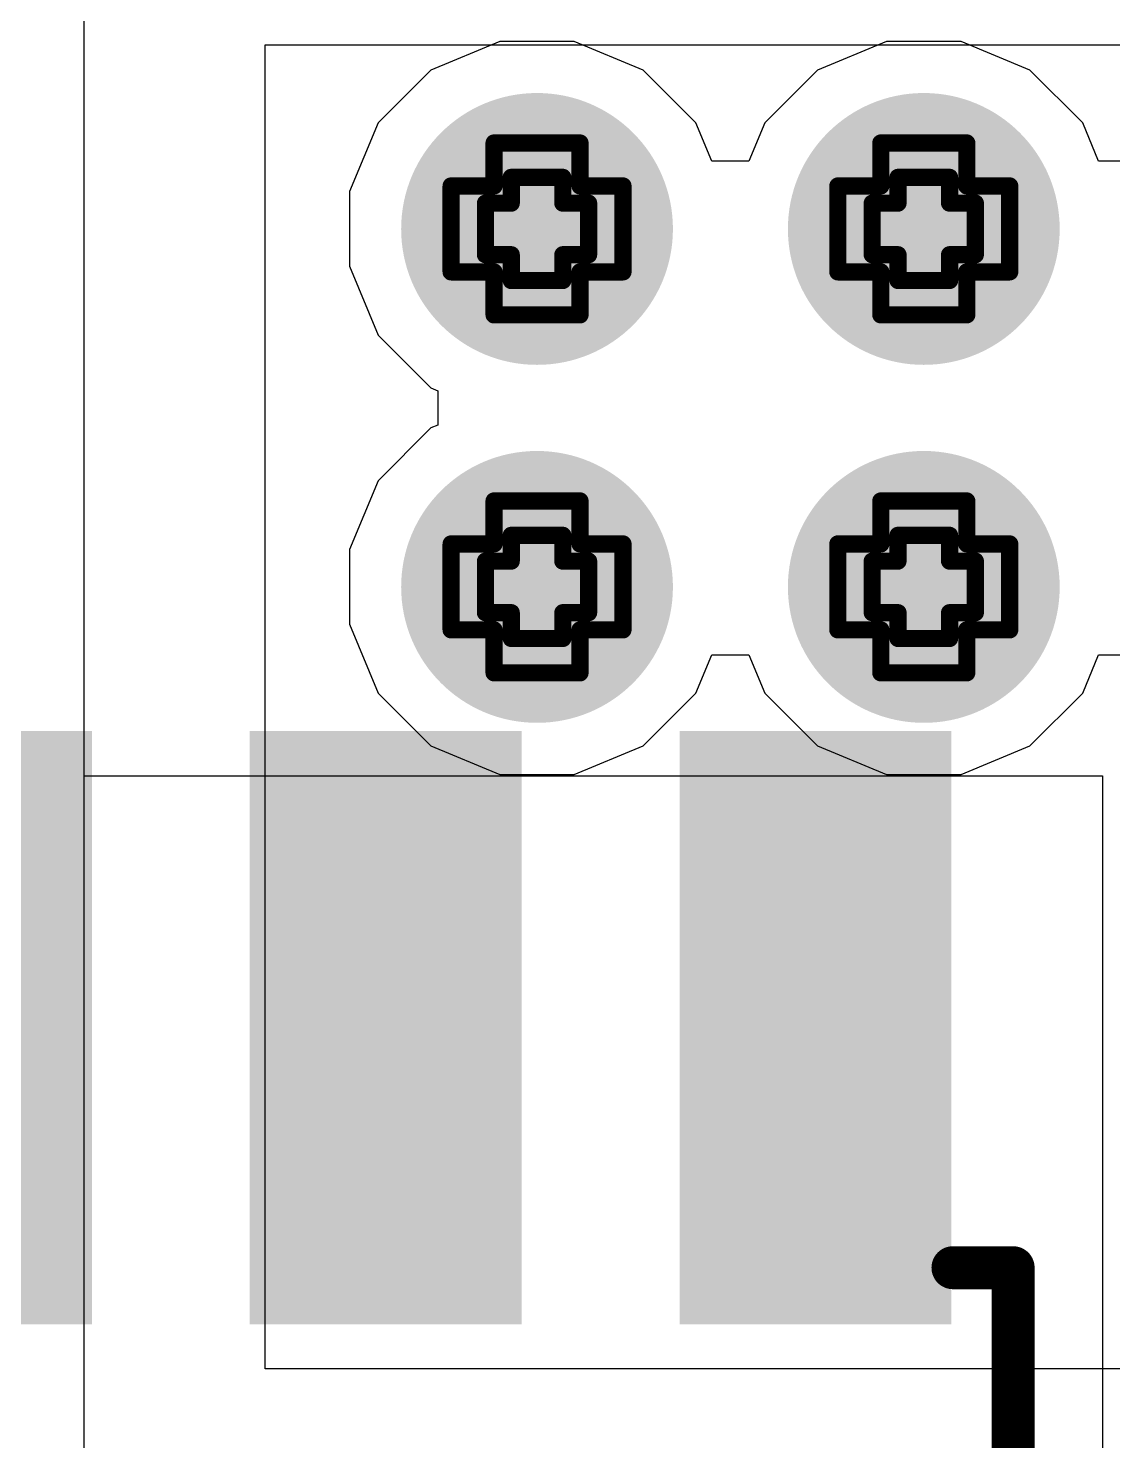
# Model space of a CAD drawing. Header units: inches. Extents: x -4 to 5258, y -4 to 5281.
# Drawn here: x 72.96 to 76.165, y 86.516 to 90.69 of the extents above; entities that cross this region are included whole.
import ezdxf

# ---------------------------------------------------------------- set-up
doc = ezdxf.new("R2010")
doc.units = ezdxf.units.IN
for name, color, linetype in [('Bottom Layer', 5, 'Continuous'), ('Bottom Solder', 6, 'Continuous'), ('Drill Drawing', 1, 'Continuous'), ('Layer 1', 16, 'Continuous'), ('Layer 2', 76, 'Continuous'), ('Top Layer', 1, 'Continuous'), ('Top Overlay', 2, 'Continuous'), ('Top Paste', 8, 'Continuous'), ('Top Solder', 216, 'Continuous'), ('Via Holes', 16, 'Continuous')]:
    doc.layers.add(name, color=color, linetype=linetype)

# ---------------------------------------------------------------- blocks, each defined once
blk = doc.blocks.new('SOIC_8_6')
at = {"layer": 'Top Layer'}
for points in [[(3.475, 0.935), (3.475, 0.335), (1.925, 0.335), (1.925, 0.935)], [(3.475, -0.335), (3.475, -0.935), (1.925, -0.935), (1.925, -0.335)], [(3.475, -1.605), (3.475, -2.205), (1.925, -2.205), (1.925, -1.605)]]:
    blk.add_hatch(color=1, dxfattribs=at).paths.add_polyline_path(points)
at = {"layer": 'Top Paste'}
for points in [[(3.475, 0.935), (3.475, 0.335), (1.925, 0.335), (1.925, 0.935)], [(3.475, -0.335), (3.475, -0.935), (1.925, -0.935), (1.925, -0.335)], [(3.475, -1.605), (3.475, -2.205), (1.925, -2.205), (1.925, -1.605)]]:
    blk.add_hatch(color=8, dxfattribs=at).paths.add_polyline_path(points)
at = {"layer": 'Top Solder'}
for points in [[(3.5766, 1.0366), (3.5766, 0.2334), (1.8234, 0.2334), (1.8234, 1.0366)], [(3.5766, -0.2334), (3.5766, -1.0366), (1.8234, -1.0366), (1.8234, -0.2334)], [(3.5766, -1.5034), (3.5766, -2.3066), (1.8234, -2.3066), (1.8234, -1.5034)]]:
    blk.add_hatch(color=216, dxfattribs=at).paths.add_polyline_path(points)
at = {"layer": 'Top Overlay'}
for points in [[(1.9906, -2.3114, 0.127, 0.127, 0), (1.9906, -2.4892, 0.127, 0.127, 0)], [(-1.9906, -2.4892, 0.127, 0.127, 0), (1.9906, -2.4892, 0.127, 0.127, 0)]]:
    blk.add_lwpolyline(points, format="xyseb", dxfattribs=at)
for points in [[(1.9588, -2.3114, 0.0635, 0.0635, 1), (2.0223, -2.3114, 0.0635, 0.0635, 1)], [(1.9588, -2.4892, 0.0635, 0.0635, 1), (2.0223, -2.4892, 0.0635, 0.0635, 1)], [(1.9588, -2.4892, 0.0635, 0.0635, 1), (2.0223, -2.4892, 0.0635, 0.0635, 1)]]:
    blk.add_lwpolyline(points, format="xyseb", close=True, dxfattribs=at)

msp = doc.modelspace()

# ---------------------------------------------------------------- hatches: boundary and pattern name
at = {"layer": 'Bottom Layer'}
h = msp.add_hatch(color=5, dxfattribs=at)
edge = h.paths.add_edge_path()
edge.add_arc((74.4632, 90.0969), 0.3, 0, 360)
h = msp.add_hatch(color=5, dxfattribs=at)
edge = h.paths.add_edge_path()
edge.add_arc((75.6062, 90.0969), 0.3, 0, 360)
h = msp.add_hatch(color=5, dxfattribs=at)
edge = h.paths.add_edge_path()
edge.add_arc((74.4632, 89.0392), 0.3, 0, 360)
h = msp.add_hatch(color=5, dxfattribs=at)
edge = h.paths.add_edge_path()
edge.add_arc((75.6062, 89.0392), 0.3, 0, 360)
at = {"layer": 'Bottom Solder'}
h = msp.add_hatch(color=6, dxfattribs=at)
edge = h.paths.add_edge_path()
edge.add_arc((74.4632, 90.0969), 0.4016, 0, 360)
h = msp.add_hatch(color=6, dxfattribs=at)
edge = h.paths.add_edge_path()
edge.add_arc((75.6062, 90.0969), 0.4016, 0, 360)
h = msp.add_hatch(color=6, dxfattribs=at)
edge = h.paths.add_edge_path()
edge.add_arc((74.4632, 89.0392), 0.4016, 0, 360)
h = msp.add_hatch(color=6, dxfattribs=at)
edge = h.paths.add_edge_path()
edge.add_arc((75.6062, 89.0392), 0.4016, 0, 360)
at = {"layer": 'Layer 1'}
h = msp.add_hatch(color=16, dxfattribs=at)
edge = h.paths.add_edge_path()
edge.add_arc((74.4632, 90.0969), 0.3, 0, 360)
h = msp.add_hatch(color=16, dxfattribs=at)
edge = h.paths.add_edge_path()
edge.add_arc((75.6062, 90.0969), 0.3, 0, 360)
h = msp.add_hatch(color=16, dxfattribs=at)
edge = h.paths.add_edge_path()
edge.add_arc((74.4632, 89.0392), 0.3, 0, 360)
h = msp.add_hatch(color=16, dxfattribs=at)
edge = h.paths.add_edge_path()
edge.add_arc((75.6062, 89.0392), 0.3, 0, 360)
at = {"layer": 'Layer 2'}
h = msp.add_hatch(color=76, dxfattribs=at)
edge = h.paths.add_edge_path()
edge.add_arc((74.4632, 90.0969), 0.3, 0, 360)
h = msp.add_hatch(color=76, dxfattribs=at)
edge = h.paths.add_edge_path()
edge.add_arc((75.6062, 90.0969), 0.3, 0, 360)
h = msp.add_hatch(color=76, dxfattribs=at)
edge = h.paths.add_edge_path()
edge.add_arc((74.4632, 89.0392), 0.3, 0, 360)
h = msp.add_hatch(color=76, dxfattribs=at)
edge = h.paths.add_edge_path()
edge.add_arc((75.6062, 89.0392), 0.3, 0, 360)
at = {"layer": 'Top Layer'}
h = msp.add_hatch(color=1, dxfattribs=at)
edge = h.paths.add_edge_path()
edge.add_arc((74.4632, 90.0969), 0.3, 0, 360)
h = msp.add_hatch(color=1, dxfattribs=at)
edge = h.paths.add_edge_path()
edge.add_arc((75.6062, 90.0969), 0.3, 0, 360)
h = msp.add_hatch(color=1, dxfattribs=at)
edge = h.paths.add_edge_path()
edge.add_arc((74.4632, 89.0392), 0.3, 0, 360)
h = msp.add_hatch(color=1, dxfattribs=at)
edge = h.paths.add_edge_path()
edge.add_arc((75.6062, 89.0392), 0.3, 0, 360)
at = {"layer": 'Top Solder'}
h = msp.add_hatch(color=216, dxfattribs=at)
edge = h.paths.add_edge_path()
edge.add_arc((74.4632, 90.0969), 0.4016, 0, 360)
h = msp.add_hatch(color=216, dxfattribs=at)
edge = h.paths.add_edge_path()
edge.add_arc((75.6062, 90.0969), 0.4016, 0, 360)
h = msp.add_hatch(color=216, dxfattribs=at)
edge = h.paths.add_edge_path()
edge.add_arc((74.4632, 89.0392), 0.4016, 0, 360)
h = msp.add_hatch(color=216, dxfattribs=at)
edge = h.paths.add_edge_path()
edge.add_arc((75.6062, 89.0392), 0.4016, 0, 360)
at = {"layer": 'Via Holes'}
h = msp.add_hatch(color=7, dxfattribs=at)
edge = h.paths.add_edge_path()
edge.add_arc((74.4632, 90.0969), 0.15, 0, 360)
h = msp.add_hatch(color=7, dxfattribs=at)
edge = h.paths.add_edge_path()
edge.add_arc((75.6062, 90.0969), 0.15, 0, 360)
h = msp.add_hatch(color=7, dxfattribs=at)
edge = h.paths.add_edge_path()
edge.add_arc((74.4632, 89.0392), 0.15, 0, 360)
h = msp.add_hatch(color=7, dxfattribs=at)
edge = h.paths.add_edge_path()
edge.add_arc((75.6062, 89.0392), 0.15, 0, 360)

# ---------------------------------------------------------------- linework, layer by layer
at = {"layer": 'Drill Drawing'}
for points in [[(74.3362, 90.2239, 0.0508, 0.0508, 0), (74.3362, 90.3509, 0.0508, 0.0508, 0)], [(74.3362, 90.3509, 0.0508, 0.0508, 0), (74.5902, 90.3509, 0.0508, 0.0508, 0)], [(74.5902, 90.2239, 0.0508, 0.0508, 0), (74.5902, 90.3509, 0.0508, 0.0508, 0)], [(75.4792, 90.2239, 0.0508, 0.0508, 0), (75.4792, 90.3509, 0.0508, 0.0508, 0)], [(75.4792, 90.3509, 0.0508, 0.0508, 0), (75.7332, 90.3509, 0.0508, 0.0508, 0)], [(75.7332, 90.2239, 0.0508, 0.0508, 0), (75.7332, 90.3509, 0.0508, 0.0508, 0)], [(74.2092, 89.9699, 0.0508, 0.0508, 0), (74.2092, 90.2239, 0.0508, 0.0508, 0)], [(74.2092, 90.2239, 0.0508, 0.0508, 0), (74.3362, 90.2239, 0.0508, 0.0508, 0)], [(74.387, 90.1731, 0.0508, 0.0508, 0), (74.387, 90.2493, 0.0508, 0.0508, 0)], [(74.387, 90.2493, 0.0508, 0.0508, 0), (74.5394, 90.2493, 0.0508, 0.0508, 0)], [(74.5394, 90.1731, 0.0508, 0.0508, 0), (74.5394, 90.2493, 0.0508, 0.0508, 0)], [(74.5902, 90.2239, 0.0508, 0.0508, 0), (74.7172, 90.2239, 0.0508, 0.0508, 0)], [(74.7172, 89.9699, 0.0508, 0.0508, 0), (74.7172, 90.2239, 0.0508, 0.0508, 0)], [(75.3522, 89.9699, 0.0508, 0.0508, 0), (75.3522, 90.2239, 0.0508, 0.0508, 0)], [(75.3522, 90.2239, 0.0508, 0.0508, 0), (75.4792, 90.2239, 0.0508, 0.0508, 0)], [(75.53, 90.1731, 0.0508, 0.0508, 0), (75.53, 90.2493, 0.0508, 0.0508, 0)], [(75.53, 90.2493, 0.0508, 0.0508, 0), (75.6824, 90.2493, 0.0508, 0.0508, 0)], [(75.6824, 90.1731, 0.0508, 0.0508, 0), (75.6824, 90.2493, 0.0508, 0.0508, 0)], [(75.7332, 90.2239, 0.0508, 0.0508, 0), (75.8602, 90.2239, 0.0508, 0.0508, 0)], [(75.8602, 89.9699, 0.0508, 0.0508, 0), (75.8602, 90.2239, 0.0508, 0.0508, 0)], [(74.3108, 90.0207, 0.0508, 0.0508, 0), (74.3108, 90.1731, 0.0508, 0.0508, 0)], [(74.3108, 90.1731, 0.0508, 0.0508, 0), (74.387, 90.1731, 0.0508, 0.0508, 0)], [(74.5394, 90.1731, 0.0508, 0.0508, 0), (74.6156, 90.1731, 0.0508, 0.0508, 0)], [(74.6156, 90.0207, 0.0508, 0.0508, 0), (74.6156, 90.1731, 0.0508, 0.0508, 0)], [(75.4538, 90.0207, 0.0508, 0.0508, 0), (75.4538, 90.1731, 0.0508, 0.0508, 0)], [(75.4538, 90.1731, 0.0508, 0.0508, 0), (75.53, 90.1731, 0.0508, 0.0508, 0)], [(75.6824, 90.1731, 0.0508, 0.0508, 0), (75.7586, 90.1731, 0.0508, 0.0508, 0)], [(75.7586, 90.0207, 0.0508, 0.0508, 0), (75.7586, 90.1731, 0.0508, 0.0508, 0)], [(74.3108, 90.0207, 0.0508, 0.0508, 0), (74.387, 90.0207, 0.0508, 0.0508, 0)], [(74.387, 89.9445, 0.0508, 0.0508, 0), (74.387, 90.0207, 0.0508, 0.0508, 0)], [(74.5394, 90.0207, 0.0508, 0.0508, 0), (74.6156, 90.0207, 0.0508, 0.0508, 0)], [(74.5394, 89.9445, 0.0508, 0.0508, 0), (74.5394, 90.0207, 0.0508, 0.0508, 0)], [(75.4538, 90.0207, 0.0508, 0.0508, 0), (75.53, 90.0207, 0.0508, 0.0508, 0)], [(75.53, 89.9445, 0.0508, 0.0508, 0), (75.53, 90.0207, 0.0508, 0.0508, 0)], [(75.6824, 90.0207, 0.0508, 0.0508, 0), (75.7586, 90.0207, 0.0508, 0.0508, 0)], [(75.6824, 89.9445, 0.0508, 0.0508, 0), (75.6824, 90.0207, 0.0508, 0.0508, 0)], [(74.2092, 89.9699, 0.0508, 0.0508, 0), (74.3362, 89.9699, 0.0508, 0.0508, 0)], [(74.3362, 89.8429, 0.0508, 0.0508, 0), (74.3362, 89.9699, 0.0508, 0.0508, 0)], [(74.5902, 89.9699, 0.0508, 0.0508, 0), (74.7172, 89.9699, 0.0508, 0.0508, 0)], [(74.5902, 89.8429, 0.0508, 0.0508, 0), (74.5902, 89.9699, 0.0508, 0.0508, 0)], [(75.3522, 89.9699, 0.0508, 0.0508, 0), (75.4792, 89.9699, 0.0508, 0.0508, 0)], [(75.4792, 89.8429, 0.0508, 0.0508, 0), (75.4792, 89.9699, 0.0508, 0.0508, 0)], [(75.7332, 89.9699, 0.0508, 0.0508, 0), (75.8602, 89.9699, 0.0508, 0.0508, 0)], [(75.7332, 89.8429, 0.0508, 0.0508, 0), (75.7332, 89.9699, 0.0508, 0.0508, 0)], [(74.387, 89.9445, 0.0508, 0.0508, 0), (74.5394, 89.9445, 0.0508, 0.0508, 0)], [(75.53, 89.9445, 0.0508, 0.0508, 0), (75.6824, 89.9445, 0.0508, 0.0508, 0)], [(74.3362, 89.8429, 0.0508, 0.0508, 0), (74.5902, 89.8429, 0.0508, 0.0508, 0)], [(75.4792, 89.8429, 0.0508, 0.0508, 0), (75.7332, 89.8429, 0.0508, 0.0508, 0)], [(74.3362, 89.1662, 0.0508, 0.0508, 0), (74.3362, 89.2932, 0.0508, 0.0508, 0)], [(74.3362, 89.2932, 0.0508, 0.0508, 0), (74.5902, 89.2932, 0.0508, 0.0508, 0)], [(74.5902, 89.1662, 0.0508, 0.0508, 0), (74.5902, 89.2932, 0.0508, 0.0508, 0)], [(75.4792, 89.1662, 0.0508, 0.0508, 0), (75.4792, 89.2932, 0.0508, 0.0508, 0)], [(75.4792, 89.2932, 0.0508, 0.0508, 0), (75.7332, 89.2932, 0.0508, 0.0508, 0)], [(75.7332, 89.1662, 0.0508, 0.0508, 0), (75.7332, 89.2932, 0.0508, 0.0508, 0)], [(74.2092, 88.9122, 0.0508, 0.0508, 0), (74.2092, 89.1662, 0.0508, 0.0508, 0)], [(74.2092, 89.1662, 0.0508, 0.0508, 0), (74.3362, 89.1662, 0.0508, 0.0508, 0)], [(74.387, 89.1154, 0.0508, 0.0508, 0), (74.387, 89.1916, 0.0508, 0.0508, 0)], [(74.387, 89.1916, 0.0508, 0.0508, 0), (74.5394, 89.1916, 0.0508, 0.0508, 0)], [(74.5394, 89.1154, 0.0508, 0.0508, 0), (74.5394, 89.1916, 0.0508, 0.0508, 0)], [(74.5902, 89.1662, 0.0508, 0.0508, 0), (74.7172, 89.1662, 0.0508, 0.0508, 0)], [(74.7172, 88.9122, 0.0508, 0.0508, 0), (74.7172, 89.1662, 0.0508, 0.0508, 0)], [(75.3522, 88.9122, 0.0508, 0.0508, 0), (75.3522, 89.1662, 0.0508, 0.0508, 0)], [(75.3522, 89.1662, 0.0508, 0.0508, 0), (75.4792, 89.1662, 0.0508, 0.0508, 0)], [(75.53, 89.1154, 0.0508, 0.0508, 0), (75.53, 89.1916, 0.0508, 0.0508, 0)], [(75.53, 89.1916, 0.0508, 0.0508, 0), (75.6824, 89.1916, 0.0508, 0.0508, 0)], [(75.6824, 89.1154, 0.0508, 0.0508, 0), (75.6824, 89.1916, 0.0508, 0.0508, 0)], [(75.7332, 89.1662, 0.0508, 0.0508, 0), (75.8602, 89.1662, 0.0508, 0.0508, 0)], [(75.8602, 88.9122, 0.0508, 0.0508, 0), (75.8602, 89.1662, 0.0508, 0.0508, 0)], [(74.3108, 88.963, 0.0508, 0.0508, 0), (74.3108, 89.1154, 0.0508, 0.0508, 0)], [(74.3108, 89.1154, 0.0508, 0.0508, 0), (74.387, 89.1154, 0.0508, 0.0508, 0)], [(74.5394, 89.1154, 0.0508, 0.0508, 0), (74.6156, 89.1154, 0.0508, 0.0508, 0)], [(74.6156, 88.963, 0.0508, 0.0508, 0), (74.6156, 89.1154, 0.0508, 0.0508, 0)], [(75.4538, 88.963, 0.0508, 0.0508, 0), (75.4538, 89.1154, 0.0508, 0.0508, 0)], [(75.4538, 89.1154, 0.0508, 0.0508, 0), (75.53, 89.1154, 0.0508, 0.0508, 0)], [(75.6824, 89.1154, 0.0508, 0.0508, 0), (75.7586, 89.1154, 0.0508, 0.0508, 0)], [(75.7586, 88.963, 0.0508, 0.0508, 0), (75.7586, 89.1154, 0.0508, 0.0508, 0)], [(74.3108, 88.963, 0.0508, 0.0508, 0), (74.387, 88.963, 0.0508, 0.0508, 0)], [(74.387, 88.8868, 0.0508, 0.0508, 0), (74.387, 88.963, 0.0508, 0.0508, 0)], [(74.5394, 88.963, 0.0508, 0.0508, 0), (74.6156, 88.963, 0.0508, 0.0508, 0)], [(74.5394, 88.8868, 0.0508, 0.0508, 0), (74.5394, 88.963, 0.0508, 0.0508, 0)], [(75.4538, 88.963, 0.0508, 0.0508, 0), (75.53, 88.963, 0.0508, 0.0508, 0)], [(75.53, 88.8868, 0.0508, 0.0508, 0), (75.53, 88.963, 0.0508, 0.0508, 0)], [(75.6824, 88.963, 0.0508, 0.0508, 0), (75.7586, 88.963, 0.0508, 0.0508, 0)], [(75.6824, 88.8868, 0.0508, 0.0508, 0), (75.6824, 88.963, 0.0508, 0.0508, 0)], [(74.2092, 88.9122, 0.0508, 0.0508, 0), (74.3362, 88.9122, 0.0508, 0.0508, 0)], [(74.3362, 88.7852, 0.0508, 0.0508, 0), (74.3362, 88.9122, 0.0508, 0.0508, 0)], [(74.387, 88.8868, 0.0508, 0.0508, 0), (74.5394, 88.8868, 0.0508, 0.0508, 0)], [(74.5902, 88.9122, 0.0508, 0.0508, 0), (74.7172, 88.9122, 0.0508, 0.0508, 0)], [(74.5902, 88.7852, 0.0508, 0.0508, 0), (74.5902, 88.9122, 0.0508, 0.0508, 0)], [(75.3522, 88.9122, 0.0508, 0.0508, 0), (75.4792, 88.9122, 0.0508, 0.0508, 0)], [(75.4792, 88.7852, 0.0508, 0.0508, 0), (75.4792, 88.9122, 0.0508, 0.0508, 0)], [(75.53, 88.8868, 0.0508, 0.0508, 0), (75.6824, 88.8868, 0.0508, 0.0508, 0)], [(75.7332, 88.9122, 0.0508, 0.0508, 0), (75.8602, 88.9122, 0.0508, 0.0508, 0)], [(75.7332, 88.7852, 0.0508, 0.0508, 0), (75.7332, 88.9122, 0.0508, 0.0508, 0)], [(74.3362, 88.7852, 0.0508, 0.0508, 0), (74.5902, 88.7852, 0.0508, 0.0508, 0)], [(75.4792, 88.7852, 0.0508, 0.0508, 0), (75.7332, 88.7852, 0.0508, 0.0508, 0)]]:
    msp.add_lwpolyline(points, format="xyseb", dxfattribs=at)
for points in [[(74.3235, 90.3509, 0.0254, 0.0254, 1), (74.3489, 90.3509, 0.0254, 0.0254, 1)], [(74.3235, 90.3509, 0.0254, 0.0254, 1), (74.3489, 90.3509, 0.0254, 0.0254, 1)], [(74.5775, 90.3509, 0.0254, 0.0254, 1), (74.6029, 90.3509, 0.0254, 0.0254, 1)], [(74.5775, 90.3509, 0.0254, 0.0254, 1), (74.6029, 90.3509, 0.0254, 0.0254, 1)], [(75.4665, 90.3509, 0.0254, 0.0254, 1), (75.4919, 90.3509, 0.0254, 0.0254, 1)], [(75.4665, 90.3509, 0.0254, 0.0254, 1), (75.4919, 90.3509, 0.0254, 0.0254, 1)], [(75.7205, 90.3509, 0.0254, 0.0254, 1), (75.7459, 90.3509, 0.0254, 0.0254, 1)], [(75.7205, 90.3509, 0.0254, 0.0254, 1), (75.7459, 90.3509, 0.0254, 0.0254, 1)], [(74.1965, 90.2239, 0.0254, 0.0254, 1), (74.2219, 90.2239, 0.0254, 0.0254, 1)], [(74.1965, 90.2239, 0.0254, 0.0254, 1), (74.2219, 90.2239, 0.0254, 0.0254, 1)], [(74.3235, 90.2239, 0.0254, 0.0254, 1), (74.3489, 90.2239, 0.0254, 0.0254, 1)], [(74.3235, 90.2239, 0.0254, 0.0254, 1), (74.3489, 90.2239, 0.0254, 0.0254, 1)], [(74.3743, 90.2493, 0.0254, 0.0254, 1), (74.3997, 90.2493, 0.0254, 0.0254, 1)], [(74.3743, 90.2493, 0.0254, 0.0254, 1), (74.3997, 90.2493, 0.0254, 0.0254, 1)], [(74.5267, 90.2493, 0.0254, 0.0254, 1), (74.5521, 90.2493, 0.0254, 0.0254, 1)], [(74.5267, 90.2493, 0.0254, 0.0254, 1), (74.5521, 90.2493, 0.0254, 0.0254, 1)], [(74.5775, 90.2239, 0.0254, 0.0254, 1), (74.6029, 90.2239, 0.0254, 0.0254, 1)], [(74.5775, 90.2239, 0.0254, 0.0254, 1), (74.6029, 90.2239, 0.0254, 0.0254, 1)], [(74.7045, 90.2239, 0.0254, 0.0254, 1), (74.7299, 90.2239, 0.0254, 0.0254, 1)], [(74.7045, 90.2239, 0.0254, 0.0254, 1), (74.7299, 90.2239, 0.0254, 0.0254, 1)], [(75.3395, 90.2239, 0.0254, 0.0254, 1), (75.3649, 90.2239, 0.0254, 0.0254, 1)], [(75.3395, 90.2239, 0.0254, 0.0254, 1), (75.3649, 90.2239, 0.0254, 0.0254, 1)], [(75.4665, 90.2239, 0.0254, 0.0254, 1), (75.4919, 90.2239, 0.0254, 0.0254, 1)], [(75.4665, 90.2239, 0.0254, 0.0254, 1), (75.4919, 90.2239, 0.0254, 0.0254, 1)], [(75.5173, 90.2493, 0.0254, 0.0254, 1), (75.5427, 90.2493, 0.0254, 0.0254, 1)], [(75.5173, 90.2493, 0.0254, 0.0254, 1), (75.5427, 90.2493, 0.0254, 0.0254, 1)], [(75.6697, 90.2493, 0.0254, 0.0254, 1), (75.6951, 90.2493, 0.0254, 0.0254, 1)], [(75.6697, 90.2493, 0.0254, 0.0254, 1), (75.6951, 90.2493, 0.0254, 0.0254, 1)], [(75.7205, 90.2239, 0.0254, 0.0254, 1), (75.7459, 90.2239, 0.0254, 0.0254, 1)], [(75.7205, 90.2239, 0.0254, 0.0254, 1), (75.7459, 90.2239, 0.0254, 0.0254, 1)], [(75.8475, 90.2239, 0.0254, 0.0254, 1), (75.8729, 90.2239, 0.0254, 0.0254, 1)], [(75.8475, 90.2239, 0.0254, 0.0254, 1), (75.8729, 90.2239, 0.0254, 0.0254, 1)], [(74.2981, 90.1731, 0.0254, 0.0254, 1), (74.3235, 90.1731, 0.0254, 0.0254, 1)], [(74.2981, 90.1731, 0.0254, 0.0254, 1), (74.3235, 90.1731, 0.0254, 0.0254, 1)], [(74.3743, 90.1731, 0.0254, 0.0254, 1), (74.3997, 90.1731, 0.0254, 0.0254, 1)], [(74.3743, 90.1731, 0.0254, 0.0254, 1), (74.3997, 90.1731, 0.0254, 0.0254, 1)], [(74.5267, 90.1731, 0.0254, 0.0254, 1), (74.5521, 90.1731, 0.0254, 0.0254, 1)], [(74.5267, 90.1731, 0.0254, 0.0254, 1), (74.5521, 90.1731, 0.0254, 0.0254, 1)], [(74.6029, 90.1731, 0.0254, 0.0254, 1), (74.6283, 90.1731, 0.0254, 0.0254, 1)], [(74.6029, 90.1731, 0.0254, 0.0254, 1), (74.6283, 90.1731, 0.0254, 0.0254, 1)], [(75.4411, 90.1731, 0.0254, 0.0254, 1), (75.4665, 90.1731, 0.0254, 0.0254, 1)], [(75.4411, 90.1731, 0.0254, 0.0254, 1), (75.4665, 90.1731, 0.0254, 0.0254, 1)], [(75.5173, 90.1731, 0.0254, 0.0254, 1), (75.5427, 90.1731, 0.0254, 0.0254, 1)], [(75.5173, 90.1731, 0.0254, 0.0254, 1), (75.5427, 90.1731, 0.0254, 0.0254, 1)], [(75.6697, 90.1731, 0.0254, 0.0254, 1), (75.6951, 90.1731, 0.0254, 0.0254, 1)], [(75.6697, 90.1731, 0.0254, 0.0254, 1), (75.6951, 90.1731, 0.0254, 0.0254, 1)], [(75.7459, 90.1731, 0.0254, 0.0254, 1), (75.7713, 90.1731, 0.0254, 0.0254, 1)], [(75.7459, 90.1731, 0.0254, 0.0254, 1), (75.7713, 90.1731, 0.0254, 0.0254, 1)], [(74.2981, 90.0207, 0.0254, 0.0254, 1), (74.3235, 90.0207, 0.0254, 0.0254, 1)], [(74.2981, 90.0207, 0.0254, 0.0254, 1), (74.3235, 90.0207, 0.0254, 0.0254, 1)], [(74.3743, 90.0207, 0.0254, 0.0254, 1), (74.3997, 90.0207, 0.0254, 0.0254, 1)], [(74.3743, 90.0207, 0.0254, 0.0254, 1), (74.3997, 90.0207, 0.0254, 0.0254, 1)], [(74.5267, 90.0207, 0.0254, 0.0254, 1), (74.5521, 90.0207, 0.0254, 0.0254, 1)], [(74.5267, 90.0207, 0.0254, 0.0254, 1), (74.5521, 90.0207, 0.0254, 0.0254, 1)], [(74.6029, 90.0207, 0.0254, 0.0254, 1), (74.6283, 90.0207, 0.0254, 0.0254, 1)], [(74.6029, 90.0207, 0.0254, 0.0254, 1), (74.6283, 90.0207, 0.0254, 0.0254, 1)], [(75.4411, 90.0207, 0.0254, 0.0254, 1), (75.4665, 90.0207, 0.0254, 0.0254, 1)], [(75.4411, 90.0207, 0.0254, 0.0254, 1), (75.4665, 90.0207, 0.0254, 0.0254, 1)], [(75.5173, 90.0207, 0.0254, 0.0254, 1), (75.5427, 90.0207, 0.0254, 0.0254, 1)], [(75.5173, 90.0207, 0.0254, 0.0254, 1), (75.5427, 90.0207, 0.0254, 0.0254, 1)], [(75.6697, 90.0207, 0.0254, 0.0254, 1), (75.6951, 90.0207, 0.0254, 0.0254, 1)], [(75.6697, 90.0207, 0.0254, 0.0254, 1), (75.6951, 90.0207, 0.0254, 0.0254, 1)], [(75.7459, 90.0207, 0.0254, 0.0254, 1), (75.7713, 90.0207, 0.0254, 0.0254, 1)], [(75.7459, 90.0207, 0.0254, 0.0254, 1), (75.7713, 90.0207, 0.0254, 0.0254, 1)], [(74.1965, 89.9699, 0.0254, 0.0254, 1), (74.2219, 89.9699, 0.0254, 0.0254, 1)], [(74.1965, 89.9699, 0.0254, 0.0254, 1), (74.2219, 89.9699, 0.0254, 0.0254, 1)], [(74.3235, 89.9699, 0.0254, 0.0254, 1), (74.3489, 89.9699, 0.0254, 0.0254, 1)], [(74.3235, 89.9699, 0.0254, 0.0254, 1), (74.3489, 89.9699, 0.0254, 0.0254, 1)], [(74.5775, 89.9699, 0.0254, 0.0254, 1), (74.6029, 89.9699, 0.0254, 0.0254, 1)], [(74.5775, 89.9699, 0.0254, 0.0254, 1), (74.6029, 89.9699, 0.0254, 0.0254, 1)], [(74.7045, 89.9699, 0.0254, 0.0254, 1), (74.7299, 89.9699, 0.0254, 0.0254, 1)], [(74.7045, 89.9699, 0.0254, 0.0254, 1), (74.7299, 89.9699, 0.0254, 0.0254, 1)], [(75.3395, 89.9699, 0.0254, 0.0254, 1), (75.3649, 89.9699, 0.0254, 0.0254, 1)], [(75.3395, 89.9699, 0.0254, 0.0254, 1), (75.3649, 89.9699, 0.0254, 0.0254, 1)], [(75.4665, 89.9699, 0.0254, 0.0254, 1), (75.4919, 89.9699, 0.0254, 0.0254, 1)], [(75.4665, 89.9699, 0.0254, 0.0254, 1), (75.4919, 89.9699, 0.0254, 0.0254, 1)], [(75.7205, 89.9699, 0.0254, 0.0254, 1), (75.7459, 89.9699, 0.0254, 0.0254, 1)], [(75.7205, 89.9699, 0.0254, 0.0254, 1), (75.7459, 89.9699, 0.0254, 0.0254, 1)], [(75.8475, 89.9699, 0.0254, 0.0254, 1), (75.8729, 89.9699, 0.0254, 0.0254, 1)], [(75.8475, 89.9699, 0.0254, 0.0254, 1), (75.8729, 89.9699, 0.0254, 0.0254, 1)], [(74.3743, 89.9445, 0.0254, 0.0254, 1), (74.3997, 89.9445, 0.0254, 0.0254, 1)], [(74.3743, 89.9445, 0.0254, 0.0254, 1), (74.3997, 89.9445, 0.0254, 0.0254, 1)], [(74.5267, 89.9445, 0.0254, 0.0254, 1), (74.5521, 89.9445, 0.0254, 0.0254, 1)], [(74.5267, 89.9445, 0.0254, 0.0254, 1), (74.5521, 89.9445, 0.0254, 0.0254, 1)], [(75.5173, 89.9445, 0.0254, 0.0254, 1), (75.5427, 89.9445, 0.0254, 0.0254, 1)], [(75.5173, 89.9445, 0.0254, 0.0254, 1), (75.5427, 89.9445, 0.0254, 0.0254, 1)], [(75.6697, 89.9445, 0.0254, 0.0254, 1), (75.6951, 89.9445, 0.0254, 0.0254, 1)], [(75.6697, 89.9445, 0.0254, 0.0254, 1), (75.6951, 89.9445, 0.0254, 0.0254, 1)], [(74.3235, 89.8429, 0.0254, 0.0254, 1), (74.3489, 89.8429, 0.0254, 0.0254, 1)], [(74.3235, 89.8429, 0.0254, 0.0254, 1), (74.3489, 89.8429, 0.0254, 0.0254, 1)], [(74.5775, 89.8429, 0.0254, 0.0254, 1), (74.6029, 89.8429, 0.0254, 0.0254, 1)], [(74.5775, 89.8429, 0.0254, 0.0254, 1), (74.6029, 89.8429, 0.0254, 0.0254, 1)], [(75.4665, 89.8429, 0.0254, 0.0254, 1), (75.4919, 89.8429, 0.0254, 0.0254, 1)], [(75.4665, 89.8429, 0.0254, 0.0254, 1), (75.4919, 89.8429, 0.0254, 0.0254, 1)], [(75.7205, 89.8429, 0.0254, 0.0254, 1), (75.7459, 89.8429, 0.0254, 0.0254, 1)], [(75.7205, 89.8429, 0.0254, 0.0254, 1), (75.7459, 89.8429, 0.0254, 0.0254, 1)], [(74.3235, 89.2932, 0.0254, 0.0254, 1), (74.3489, 89.2932, 0.0254, 0.0254, 1)], [(74.3235, 89.2932, 0.0254, 0.0254, 1), (74.3489, 89.2932, 0.0254, 0.0254, 1)], [(74.5775, 89.2932, 0.0254, 0.0254, 1), (74.6029, 89.2932, 0.0254, 0.0254, 1)], [(74.5775, 89.2932, 0.0254, 0.0254, 1), (74.6029, 89.2932, 0.0254, 0.0254, 1)], [(75.4665, 89.2932, 0.0254, 0.0254, 1), (75.4919, 89.2932, 0.0254, 0.0254, 1)], [(75.4665, 89.2932, 0.0254, 0.0254, 1), (75.4919, 89.2932, 0.0254, 0.0254, 1)], [(75.7205, 89.2932, 0.0254, 0.0254, 1), (75.7459, 89.2932, 0.0254, 0.0254, 1)], [(75.7205, 89.2932, 0.0254, 0.0254, 1), (75.7459, 89.2932, 0.0254, 0.0254, 1)], [(74.1965, 89.1662, 0.0254, 0.0254, 1), (74.2219, 89.1662, 0.0254, 0.0254, 1)], [(74.1965, 89.1662, 0.0254, 0.0254, 1), (74.2219, 89.1662, 0.0254, 0.0254, 1)], [(74.3235, 89.1662, 0.0254, 0.0254, 1), (74.3489, 89.1662, 0.0254, 0.0254, 1)], [(74.3235, 89.1662, 0.0254, 0.0254, 1), (74.3489, 89.1662, 0.0254, 0.0254, 1)], [(74.3743, 89.1916, 0.0254, 0.0254, 1), (74.3997, 89.1916, 0.0254, 0.0254, 1)], [(74.3743, 89.1916, 0.0254, 0.0254, 1), (74.3997, 89.1916, 0.0254, 0.0254, 1)], [(74.5267, 89.1916, 0.0254, 0.0254, 1), (74.5521, 89.1916, 0.0254, 0.0254, 1)], [(74.5267, 89.1916, 0.0254, 0.0254, 1), (74.5521, 89.1916, 0.0254, 0.0254, 1)], [(74.5775, 89.1662, 0.0254, 0.0254, 1), (74.6029, 89.1662, 0.0254, 0.0254, 1)], [(74.5775, 89.1662, 0.0254, 0.0254, 1), (74.6029, 89.1662, 0.0254, 0.0254, 1)], [(74.7045, 89.1662, 0.0254, 0.0254, 1), (74.7299, 89.1662, 0.0254, 0.0254, 1)], [(74.7045, 89.1662, 0.0254, 0.0254, 1), (74.7299, 89.1662, 0.0254, 0.0254, 1)], [(75.3395, 89.1662, 0.0254, 0.0254, 1), (75.3649, 89.1662, 0.0254, 0.0254, 1)], [(75.3395, 89.1662, 0.0254, 0.0254, 1), (75.3649, 89.1662, 0.0254, 0.0254, 1)], [(75.4665, 89.1662, 0.0254, 0.0254, 1), (75.4919, 89.1662, 0.0254, 0.0254, 1)], [(75.4665, 89.1662, 0.0254, 0.0254, 1), (75.4919, 89.1662, 0.0254, 0.0254, 1)], [(75.5173, 89.1916, 0.0254, 0.0254, 1), (75.5427, 89.1916, 0.0254, 0.0254, 1)], [(75.5173, 89.1916, 0.0254, 0.0254, 1), (75.5427, 89.1916, 0.0254, 0.0254, 1)], [(75.6697, 89.1916, 0.0254, 0.0254, 1), (75.6951, 89.1916, 0.0254, 0.0254, 1)], [(75.6697, 89.1916, 0.0254, 0.0254, 1), (75.6951, 89.1916, 0.0254, 0.0254, 1)], [(75.7205, 89.1662, 0.0254, 0.0254, 1), (75.7459, 89.1662, 0.0254, 0.0254, 1)], [(75.7205, 89.1662, 0.0254, 0.0254, 1), (75.7459, 89.1662, 0.0254, 0.0254, 1)], [(75.8475, 89.1662, 0.0254, 0.0254, 1), (75.8729, 89.1662, 0.0254, 0.0254, 1)], [(75.8475, 89.1662, 0.0254, 0.0254, 1), (75.8729, 89.1662, 0.0254, 0.0254, 1)], [(74.2981, 89.1154, 0.0254, 0.0254, 1), (74.3235, 89.1154, 0.0254, 0.0254, 1)], [(74.2981, 89.1154, 0.0254, 0.0254, 1), (74.3235, 89.1154, 0.0254, 0.0254, 1)], [(74.3743, 89.1154, 0.0254, 0.0254, 1), (74.3997, 89.1154, 0.0254, 0.0254, 1)], [(74.3743, 89.1154, 0.0254, 0.0254, 1), (74.3997, 89.1154, 0.0254, 0.0254, 1)], [(74.5267, 89.1154, 0.0254, 0.0254, 1), (74.5521, 89.1154, 0.0254, 0.0254, 1)], [(74.5267, 89.1154, 0.0254, 0.0254, 1), (74.5521, 89.1154, 0.0254, 0.0254, 1)], [(74.6029, 89.1154, 0.0254, 0.0254, 1), (74.6283, 89.1154, 0.0254, 0.0254, 1)], [(74.6029, 89.1154, 0.0254, 0.0254, 1), (74.6283, 89.1154, 0.0254, 0.0254, 1)], [(75.4411, 89.1154, 0.0254, 0.0254, 1), (75.4665, 89.1154, 0.0254, 0.0254, 1)], [(75.4411, 89.1154, 0.0254, 0.0254, 1), (75.4665, 89.1154, 0.0254, 0.0254, 1)], [(75.5173, 89.1154, 0.0254, 0.0254, 1), (75.5427, 89.1154, 0.0254, 0.0254, 1)], [(75.5173, 89.1154, 0.0254, 0.0254, 1), (75.5427, 89.1154, 0.0254, 0.0254, 1)], [(75.6697, 89.1154, 0.0254, 0.0254, 1), (75.6951, 89.1154, 0.0254, 0.0254, 1)], [(75.6697, 89.1154, 0.0254, 0.0254, 1), (75.6951, 89.1154, 0.0254, 0.0254, 1)], [(75.7459, 89.1154, 0.0254, 0.0254, 1), (75.7713, 89.1154, 0.0254, 0.0254, 1)], [(75.7459, 89.1154, 0.0254, 0.0254, 1), (75.7713, 89.1154, 0.0254, 0.0254, 1)], [(74.2981, 88.963, 0.0254, 0.0254, 1), (74.3235, 88.963, 0.0254, 0.0254, 1)], [(74.2981, 88.963, 0.0254, 0.0254, 1), (74.3235, 88.963, 0.0254, 0.0254, 1)], [(74.3743, 88.963, 0.0254, 0.0254, 1), (74.3997, 88.963, 0.0254, 0.0254, 1)], [(74.3743, 88.963, 0.0254, 0.0254, 1), (74.3997, 88.963, 0.0254, 0.0254, 1)], [(74.5267, 88.963, 0.0254, 0.0254, 1), (74.5521, 88.963, 0.0254, 0.0254, 1)], [(74.5267, 88.963, 0.0254, 0.0254, 1), (74.5521, 88.963, 0.0254, 0.0254, 1)], [(74.6029, 88.963, 0.0254, 0.0254, 1), (74.6283, 88.963, 0.0254, 0.0254, 1)], [(74.6029, 88.963, 0.0254, 0.0254, 1), (74.6283, 88.963, 0.0254, 0.0254, 1)], [(75.4411, 88.963, 0.0254, 0.0254, 1), (75.4665, 88.963, 0.0254, 0.0254, 1)], [(75.4411, 88.963, 0.0254, 0.0254, 1), (75.4665, 88.963, 0.0254, 0.0254, 1)], [(75.5173, 88.963, 0.0254, 0.0254, 1), (75.5427, 88.963, 0.0254, 0.0254, 1)], [(75.5173, 88.963, 0.0254, 0.0254, 1), (75.5427, 88.963, 0.0254, 0.0254, 1)], [(75.6697, 88.963, 0.0254, 0.0254, 1), (75.6951, 88.963, 0.0254, 0.0254, 1)], [(75.6697, 88.963, 0.0254, 0.0254, 1), (75.6951, 88.963, 0.0254, 0.0254, 1)], [(75.7459, 88.963, 0.0254, 0.0254, 1), (75.7713, 88.963, 0.0254, 0.0254, 1)], [(75.7459, 88.963, 0.0254, 0.0254, 1), (75.7713, 88.963, 0.0254, 0.0254, 1)], [(74.1965, 88.9122, 0.0254, 0.0254, 1), (74.2219, 88.9122, 0.0254, 0.0254, 1)], [(74.1965, 88.9122, 0.0254, 0.0254, 1), (74.2219, 88.9122, 0.0254, 0.0254, 1)], [(74.3235, 88.9122, 0.0254, 0.0254, 1), (74.3489, 88.9122, 0.0254, 0.0254, 1)], [(74.3235, 88.9122, 0.0254, 0.0254, 1), (74.3489, 88.9122, 0.0254, 0.0254, 1)], [(74.3743, 88.8868, 0.0254, 0.0254, 1), (74.3997, 88.8868, 0.0254, 0.0254, 1)], [(74.3743, 88.8868, 0.0254, 0.0254, 1), (74.3997, 88.8868, 0.0254, 0.0254, 1)], [(74.5267, 88.8868, 0.0254, 0.0254, 1), (74.5521, 88.8868, 0.0254, 0.0254, 1)], [(74.5267, 88.8868, 0.0254, 0.0254, 1), (74.5521, 88.8868, 0.0254, 0.0254, 1)], [(74.5775, 88.9122, 0.0254, 0.0254, 1), (74.6029, 88.9122, 0.0254, 0.0254, 1)], [(74.5775, 88.9122, 0.0254, 0.0254, 1), (74.6029, 88.9122, 0.0254, 0.0254, 1)], [(74.7045, 88.9122, 0.0254, 0.0254, 1), (74.7299, 88.9122, 0.0254, 0.0254, 1)], [(74.7045, 88.9122, 0.0254, 0.0254, 1), (74.7299, 88.9122, 0.0254, 0.0254, 1)], [(75.3395, 88.9122, 0.0254, 0.0254, 1), (75.3649, 88.9122, 0.0254, 0.0254, 1)], [(75.3395, 88.9122, 0.0254, 0.0254, 1), (75.3649, 88.9122, 0.0254, 0.0254, 1)], [(75.4665, 88.9122, 0.0254, 0.0254, 1), (75.4919, 88.9122, 0.0254, 0.0254, 1)], [(75.4665, 88.9122, 0.0254, 0.0254, 1), (75.4919, 88.9122, 0.0254, 0.0254, 1)], [(75.5173, 88.8868, 0.0254, 0.0254, 1), (75.5427, 88.8868, 0.0254, 0.0254, 1)], [(75.5173, 88.8868, 0.0254, 0.0254, 1), (75.5427, 88.8868, 0.0254, 0.0254, 1)], [(75.6697, 88.8868, 0.0254, 0.0254, 1), (75.6951, 88.8868, 0.0254, 0.0254, 1)], [(75.6697, 88.8868, 0.0254, 0.0254, 1), (75.6951, 88.8868, 0.0254, 0.0254, 1)], [(75.7205, 88.9122, 0.0254, 0.0254, 1), (75.7459, 88.9122, 0.0254, 0.0254, 1)], [(75.7205, 88.9122, 0.0254, 0.0254, 1), (75.7459, 88.9122, 0.0254, 0.0254, 1)], [(75.8475, 88.9122, 0.0254, 0.0254, 1), (75.8729, 88.9122, 0.0254, 0.0254, 1)], [(75.8475, 88.9122, 0.0254, 0.0254, 1), (75.8729, 88.9122, 0.0254, 0.0254, 1)], [(74.3235, 88.7852, 0.0254, 0.0254, 1), (74.3489, 88.7852, 0.0254, 0.0254, 1)], [(74.3235, 88.7852, 0.0254, 0.0254, 1), (74.3489, 88.7852, 0.0254, 0.0254, 1)], [(74.5775, 88.7852, 0.0254, 0.0254, 1), (74.6029, 88.7852, 0.0254, 0.0254, 1)], [(74.5775, 88.7852, 0.0254, 0.0254, 1), (74.6029, 88.7852, 0.0254, 0.0254, 1)], [(75.4665, 88.7852, 0.0254, 0.0254, 1), (75.4919, 88.7852, 0.0254, 0.0254, 1)], [(75.4665, 88.7852, 0.0254, 0.0254, 1), (75.4919, 88.7852, 0.0254, 0.0254, 1)], [(75.7205, 88.7852, 0.0254, 0.0254, 1), (75.7459, 88.7852, 0.0254, 0.0254, 1)], [(75.7205, 88.7852, 0.0254, 0.0254, 1), (75.7459, 88.7852, 0.0254, 0.0254, 1)]]:
    msp.add_lwpolyline(points, format="xyseb", close=True, dxfattribs=at)
at = {"layer": 'Layer 1'}
for p, q in [((74.353, 90.6509), (74.1493, 90.5665)), ((74.5734, 90.6509), (74.353, 90.6509)), ((74.777, 90.5665), (74.5734, 90.6509)), ((75.496, 90.6509), (75.2923, 90.5665)), ((75.7164, 90.6509), (75.496, 90.6509)), ((75.92, 90.5665), (75.7164, 90.6509)), ((74.1493, 90.5665), (73.9935, 90.4107)), ((74.9328, 90.4107), (74.777, 90.5665)), ((75.2923, 90.5665), (75.1365, 90.4107)), ((76.0758, 90.4107), (75.92, 90.5665)), ((73.9935, 90.4107), (73.9092, 90.2071)), ((74.9797, 90.2976), (74.9328, 90.4107)), ((75.1365, 90.4107), (75.0896, 90.2976)), ((76.1227, 90.2976), (76.0758, 90.4107)), ((75.0896, 90.2976), (74.9797, 90.2976)), ((76.2326, 90.2976), (76.1227, 90.2976)), ((73.9092, 90.2071), (73.9092, 89.9867)), ((73.9092, 89.9867), (73.9935, 89.783)), ((73.9935, 89.783), (74.1493, 89.6272)), ((74.1493, 89.6272), (74.1696, 89.6188)), ((74.1696, 89.6188), (74.1696, 89.5172)), ((74.1493, 89.5088), (73.9935, 89.353)), ((74.1696, 89.5172), (74.1493, 89.5088)), ((73.9935, 89.353), (73.9092, 89.1494)), ((73.9092, 89.1494), (73.9092, 88.929)), ((73.9092, 88.929), (73.9935, 88.7254)), ((74.9328, 88.7254), (74.9797, 88.8385)), ((74.9797, 88.8385), (75.0896, 88.8385)), ((75.0896, 88.8385), (75.1365, 88.7254)), ((76.0758, 88.7254), (76.1227, 88.8385)), ((76.1227, 88.8385), (76.2326, 88.8385)), ((73.9935, 88.7254), (74.1493, 88.5695)), ((74.777, 88.5695), (74.9328, 88.7254)), ((75.1365, 88.7254), (75.2923, 88.5695)), ((75.92, 88.5695), (76.0758, 88.7254)), ((74.1493, 88.5695), (74.353, 88.4852)), ((74.5734, 88.4852), (74.777, 88.5695)), ((75.2923, 88.5695), (75.496, 88.4852)), ((75.7164, 88.4852), (75.92, 88.5695)), ((74.353, 88.4852), (74.5734, 88.4852)), ((75.496, 88.4852), (75.7164, 88.4852))]:
    msp.add_line(p, q, dxfattribs=at)
at = {"layer": 'Layer 2'}
for p, q in [((73.1238, 90.7918), (73.1238, 88.4809)), ((73.1238, 88.4809), (76.1341, 88.4809)), ((76.1341, 88.4809), (76.1341, 83.406))]:
    msp.add_line(p, q, dxfattribs=at)
at = {"layer": 'Top Layer'}
for p, q in [((73.1238, 91.1819), (73.1238, 86.2109)), ((73.6595, 86.7288), (73.6595, 90.6407)), ((73.6595, 90.6407), (87.3775, 90.6407)), ((77.2379, 86.7288), (73.6595, 86.7288))]:
    msp.add_line(p, q, dxfattribs=at)

# ---------------------------------------------------------------- block references
at = {"rotation": 90}
msp.add_blockref('SOIC_8_6', (73.381, 85.037), dxfattribs=at)

doc.saveas('drawing.dxf')
